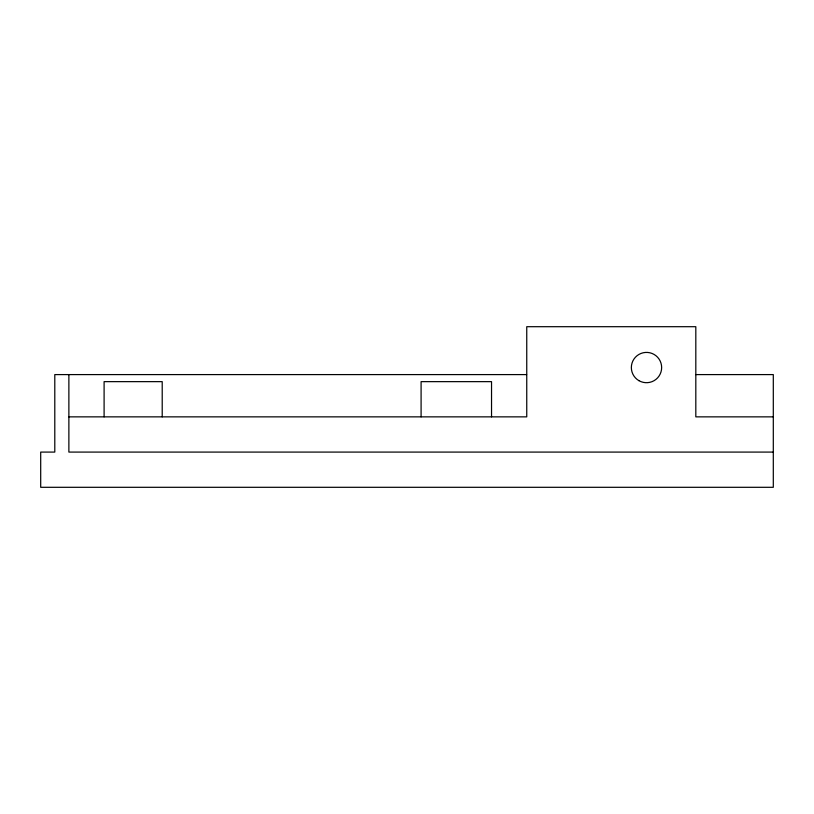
<?xml version="1.0" encoding="UTF-8"?>
<svg xmlns="http://www.w3.org/2000/svg" width="814" height="814" viewBox="0 0 814 814"><rect width="100%" height="100%" fill="white"/><g stroke="black" fill="none" stroke-linecap="round" stroke-linejoin="round"><path stroke-width="1.22" d="M526.627 374.593L54.792 374.593L54.792 452.085L40.7 452.085L40.7 487.301L773.3 487.301L773.3 374.593L695.736 374.593M68.875 416.86L526.75 416.86L526.75 326.699L695.817 326.699L695.817 416.86L773.3 416.86M773.3 452.085L68.875 452.085L68.875 374.593M491.534 416.86L491.534 381.644L421.092 381.644L421.092 416.86M162.21 416.86L162.21 381.644L104.1 381.644L104.1 416.86M638.929 380.667A15.14 15.14 0 0 0 661.65 367.552A15.14 15.14 0 0 0 638.929 354.436A15.14 15.14 0 0 0 638.929 380.667"/></g></svg>
